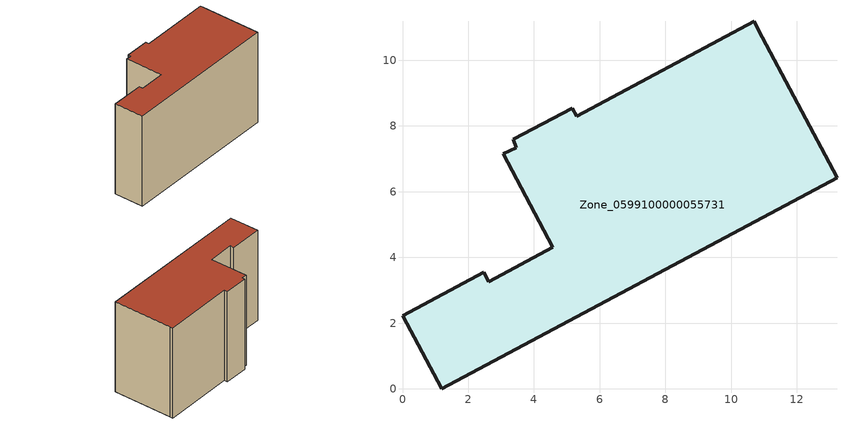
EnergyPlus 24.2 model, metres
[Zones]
Zone_0599100000055731
 floor ground (C_G): 3.46,7.34 3.37,7.6 5.16,8.54 5.3,8.29 10.7,11.19 10.82,10.93 13.22,6.42 1.19,0 0,2.23 2.47,3.55 2.62,3.26 4.58,4.31 3.06,7.15 z0
 wall outside (C_F): 4.58,4.31 2.62,3.26 2.47,3.55 0,2.23 1.19,0 13.22,6.42 10.82,10.93 10.7,11.19 5.3,8.29 5.16,8.54 3.37,7.6 3.46,7.34 3.06,7.15 4.58,4.31 z0:8.1
 roof outside (C_R): 3.46,7.34 3.06,7.15 4.58,4.31 2.62,3.26 2.47,3.55 0,2.23 1.19,0 13.22,6.42 10.82,10.93 10.7,11.19 5.3,8.29 5.16,8.54 3.37,7.6 z8.1
[BUILDING]
Pand.0599100000055731: North Axis=0; Terrain=City; Loads Convergence Tolerance Value=0.04; Temperature Convergence Tolerance Value=0.4; Solar Distribution=FullExterior; Maximum Number of Warmup Days=25; Minimum Number of Warmup Days=1
[Site:Location]
Rotterdam.The.Hague.AP_ZH_NLD Design_Conditions: Latitude=51.96; Longitude=4.45; Time Zone=1; Elevation=-4.5
[SITE:GROUNDTEMPERATURE:BUILDINGSURFACE]
18, 18, 18, 18, 18, 18, 18, 18, 18, 18, 18, 18
[MATERIAL] Thermal Absorptance=0.9; Solar Absorptance=0.7; Visible Absorptance=0.7
Name | Roughness | Thickness | Conductivity | Density | Specific Heat
G.TI.1975-1991 | MediumSmooth | 0.15 | 0.288461 | 540 | 1210
F.TI.1975-1991 | Rough | 0.3 | 0.230769 | 1920 | 840
R.TI.1975-1991 | MediumRough | 0.2 | 0.153846 | 1500 | 1000
[CONSTRUCTION]
C_G: G.TI.1975-1991
C_F: F.TI.1975-1991
C_R: R.TI.1975-1991
[ZONE]
Zone_0599100000055731: Type=1; Multiplier=1; Ceiling Height=Autocalculate; Volume=Autocalculate; Floor Area=autocalculate; Part of Total Floor Area=Yes
[ZONEINFILTRATION:DESIGNFLOWRATE]
Infil_Zone_0599100000055731: Zone or ZoneList or Space or SpaceList=Zone_0599100000055731; Schedule=AlwaysOn; Design Flow Rate Calculation Method=Flow/Area; Flow Rate per Floor Area=0.003; Constant Term Coefficient=1; Temperature Term Coefficient=0; Velocity Term Coefficient=0; Velocity Squared Term Coefficient=0
[HVACTEMPLATE:ZONE:IDEALLOADSAIRSYSTEM]
Zone_0599100000055731: Maximum Heating Supply Air Temperature=50; Minimum Cooling Supply Air Temperature=13; Maximum Heating Supply Air Humidity Ratio=0.0156; Minimum Cooling Supply Air Humidity Ratio=0.0077; Heating Limit=NoLimit; Cooling Limit=NoLimit; Dehumidification Control Type=ConstantSensibleHeatRatio; Cooling Sensible Heat Ratio=0.7; Dehumidification Setpoint=60; Humidification Control Type=None; Humidification Setpoint=30; Outdoor Air Method=None; Outdoor Air Flow Rate per Person=0.00944; Outdoor Air Flow Rate per Zone Floor Area=0; Outdoor Air Flow Rate per Zone=0; Demand Controlled Ventilation Type=None; Outdoor Air Economizer Type=NoEconomizer; Heat Recovery Type=None; Sensible Heat Recovery Effectiveness=0.7; Latent Heat Recovery Effectiveness=0.65
[ZONECONTROL:THERMOSTAT]
ThermostatControl_Zone_0599100000055731: Zone or ZoneList=Zone_0599100000055731; Control Type Schedule=DualSetpointControlType; Control 1=Thermostat_Zone_0599100000055731; Temperature Difference Between Cutout And Setpoint=0
[THERMOSTATSETPOINT:DUALSETPOINT]
Thermostat_Zone_0599100000055731: Heating Setpoint Temperature Schedule=HeatingSetpoint_Zone_0599100000055731; Cooling Setpoint Temperature Schedule=CoolingSetpoint_Zone_0599100000055731
[SCHEDULE:COMPACT]
HeatingSetpoint_Zone_0599100000055731: Through: 12/31, For: AllDays, Until: 24:00, 21
CoolingSetpoint_Zone_0599100000055731: Through: 12/31, For: AllDays, Until: 24:00, 24
DualSetpointControlType: Through: 12/31, For: AllDays, Until: 24:00, 4
AlwaysOn: Through: 12/31, For: AllDays, Until: 24:00, 1
